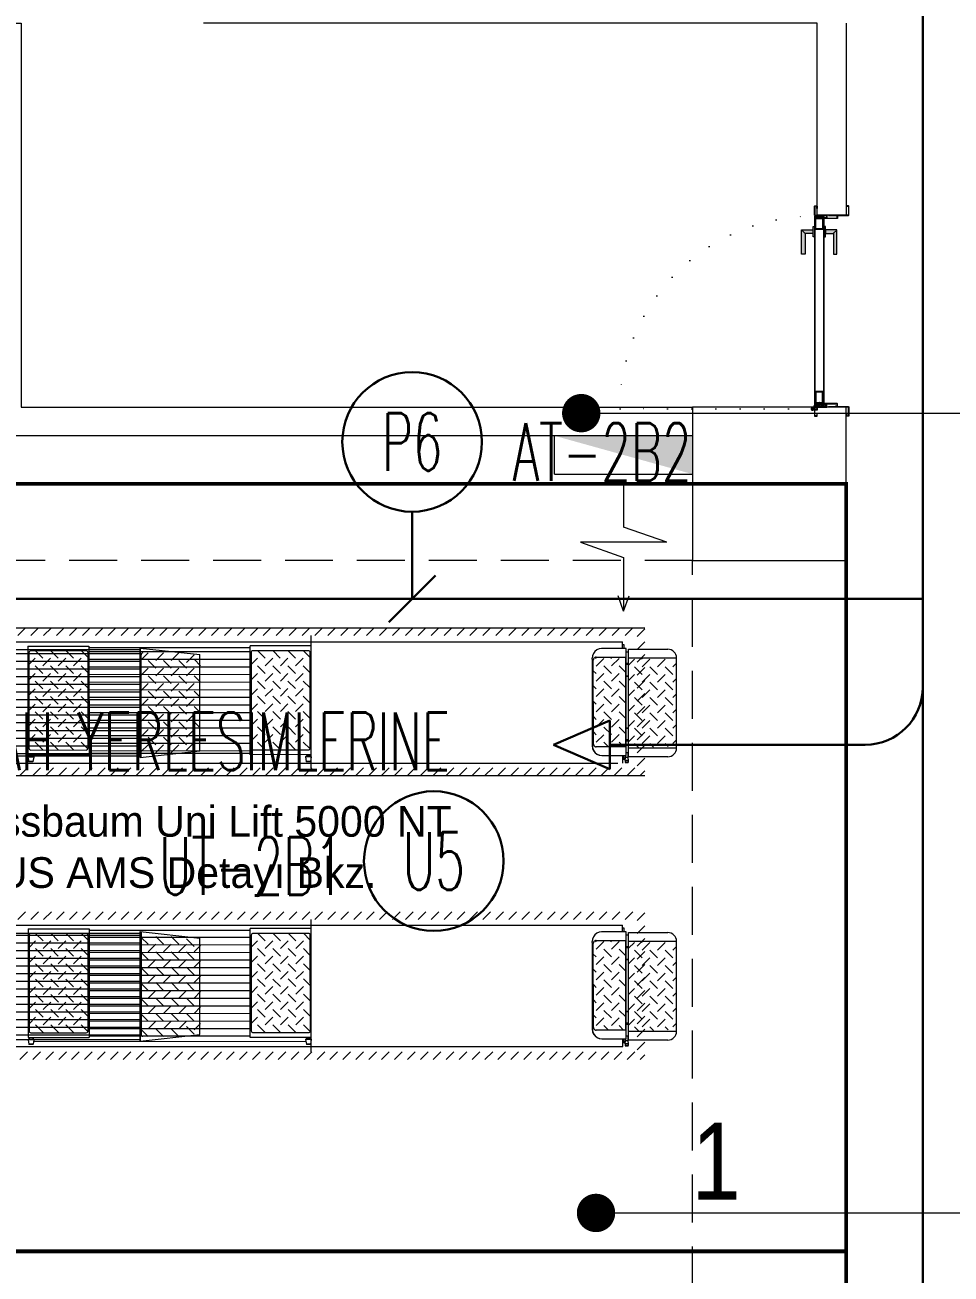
# Model space of a CAD drawing. Header units: metres. Extents: x -13194 to 152406, y -14653 to 29421.
# Drawn here: x 1212 to 1695, y 2028 to 2679 of the extents above; entities that cross this region are included whole.
import ezdxf
from ezdxf.enums import TextEntityAlignment as Align

# ---------------------------------------------------------------- set-up
doc = ezdxf.new("R2010")
doc.units = ezdxf.units.M
doc.header["$LTSCALE"] = 100
doc.header["$MEASUREMENT"] = 0
doc.linetypes.add('DOT2', pattern=[0.125, 0, -0.125])
doc.linetypes.add('HIDDEN', pattern=[0.375, 0.25, -0.125])
doc.layers.get('0').update_dxf_attribs({"color": 9, "lineweight": 9})
for name, color, linetype, lineweight in [('00', 9, 'Continuous', 9), ('01', 9, 'Continuous', 9), ('05S', 9, 'Continuous', 9), ('06B', 9, 'Continuous', 9), ('06D', 9, 'Continuous', 9), ('10', 9, 'Continuous', 9), ('20', 9, 'DOT2', 9), ('21', 9, 'Continuous', 9), ('21_mahal200', 9, 'Continuous', 9), ('32-ekipman', 9, 'Continuous', 9), ('E-KABLO', 7, 'Continuous', 30), ('E-LINYE', 7, 'Continuous', 30)]:
    doc.layers.add(name, color=color, linetype=linetype, lineweight=lineweight)
doc.styles.add('E-YAZI', font='txttw.shx')
doc.styles.add('HAS50', font='GOTHIC.TTF', dxfattribs={"height": 100})
doc.styles.add('MuuM_TEXT-STANDART', font='ARIALN.TTF')
doc.dimstyles.new('MuuM_DIM200', dxfattribs={"dimscale": 20, "dimtxt": 2, "dimasz": 1, "dimexe": 1, "dimexo": 1, "dimgap": 1, "dimtad": 1, "dimdec": 1, "dimrnd": 0.5, "dimdsep": 46, "dimtxsty": 'MuuM_TEXT-STANDART', "dimblk": 'ARCHTICK', "dimcen": 0, "dimdle": 0.15, "dimclrd": 256, "dimclre": 256, "dimclrt": 256, "dimadec": 0, "dimazin": 0, "dimtfac": 5, "dimtdec": 1, "dimtix": 1, "dimtmove": 2, "dimatfit": 3, "dimldrblk": 'DOT', "dimfxl": 3, "dimfxlon": 1, "dimtolj": 1, "dimlwd": -1, "dimlwe": -1, "dimarcsym": 0})

# ---------------------------------------------------------------- blocks, each defined once
blk = doc.blocks.new('p-kolon_80x80')
blk.add_lwpolyline([(-40, -40), (40, -40), (40, 40), (-40, 40)], close=True)
blk = doc.blocks.new('2.bod.sitatik')
at = {"layer": '01'}
blk.add_blockref('p-kolon_80x80', (1600, -6190), dxfattribs=at)
blk = doc.blocks.new('p-işyeri')
at = {"color": 0, "const_width": 2}
blk.add_lwpolyline([(200, 0), (200, 700), (-200, 700), (-200, 0)], close=True, dxfattribs=at)
blk = doc.blocks.new('YD-72-20')
at = {"linetype": 'Continuous'}
for p, q in [((0, 0.7139), (-0.0282, 0.6343)), ((0, 0.7139), (0.0282, 0.6343)), ((0, 0.4335), (0, 0.7139)), ((0.225, 0.3547), (0, 0.4335)), ((-0.225, 0.3547), (0.225, 0.3547)), ((-0.225, 0.3547), (0, 0.276)), ((0, 0.058), (0, 0.276)), ((0.36, 0), (-0.36, 0)), ((0.36, 0), (0.36, -0.2))]:
    blk.add_line(p, q, dxfattribs=at)
blk.add_solid([(0.36, -0.2), (-0.36, 0), (-0.36, -0.2)])
blk = doc.blocks.new('A$C29B32992')
at = {"xscale": 100, "yscale": 100, "zscale": 100, "rotation": 180}
blk.add_blockref('YD-72-20', (1524, -8445.12), dxfattribs=at)
blk = doc.blocks.new('_ArchTick')
at = {"color": 0, "linetype": 'ByBlock', "const_width": 0.15}
blk.add_lwpolyline([(-0.5, -0.5), (0.5, 0.5)], dxfattribs=at)
blk = doc.blocks.new('_Dot')
at = {"color": 0, "linetype": 'ByBlock', "lineweight": -2}
blk.add_line((-0.5, 0), (-1, 0), dxfattribs=at)
at = {"color": 0, "linetype": 'ByBlock', "const_width": 0.5}
blk.add_lwpolyline([(-0.25, 0, 1), (0.25, 0, 1)], format="xyb", close=True, dxfattribs=at)
blk = doc.blocks.new('A$C0BA12839')
for p, q in [((100.6, 528.1), (100.6, 28.07)), ((163.73, 528.1), (163.73, 28.1)), ((248.24, 528.1), (248.24, 30.68)), ((311.37, 528.1), (311.37, 28.1)), ((104.71, 40.21), (104.54, 38.94)), ((109.05, 42.16), (109.01, 41.83)), ((109.02, 26.66), (109.01, 41.83)), ((154.75, 43.96), (109.51, 43.92)), ((110.5, 43.35), (154.25, 43.37)), ((111.41, 41.89), (115.39, 37.92)), ((116.84, 43.35), (115.39, 41.9)), ((119.36, 41.9), (123.34, 37.92)), ((124.79, 43.35), (123.34, 41.9)), ((127.32, 41.9), (131.29, 37.93)), ((132.75, 43.36), (131.29, 41.9)), ((139.25, 37.93), (135.27, 41.91)), ((140.7, 43.36), (139.25, 41.91)), ((143.22, 41.91), (147.2, 37.93)), ((148.65, 43.37), (147.2, 41.91)), ((151.18, 41.91), (155.16, 37.94)), ((154.75, 43.96), (155.24, 43.95)), ((155.64, 42.4), (155.15, 41.91)), ((156.53, 43.78), (155.24, 43.95)), ((155.74, 41.9), (155.75, 26.68)), ((252.35, 40.21), (252.18, 38.94)), ((256.69, 42.16), (256.65, 41.83)), ((256.66, 26.66), (256.65, 41.83)), ((302.38, 43.96), (257.15, 43.92)), ((258.14, 43.35), (301.89, 43.37)), ((259.05, 41.89), (263.02, 37.92)), ((264.48, 43.35), (263.02, 41.9)), ((267, 41.9), (270.98, 37.92)), ((272.43, 43.35), (270.98, 41.9)), ((274.95, 41.9), (278.93, 37.93)), ((280.38, 43.36), (278.93, 41.9)), ((286.89, 37.93), (282.91, 41.91)), ((288.34, 43.36), (286.88, 41.91)), ((290.86, 41.91), (294.84, 37.93)), ((296.29, 43.37), (294.84, 41.91)), ((298.81, 41.91), (302.79, 37.94)), ((302.38, 43.96), (302.88, 43.95)), ((303.28, 42.4), (302.79, 41.91)), ((304.17, 43.78), (302.88, 43.95)), ((303.38, 41.9), (303.39, 26.68)), ((104.54, 38.94), (104.55, 26.21)), ((111.41, 37.92), (109.02, 35.52)), ((111.41, 33.94), (115.39, 29.96)), ((119.36, 37.92), (115.39, 33.94)), ((119.37, 33.94), (123.34, 29.97)), ((127.32, 37.92), (123.34, 33.95)), ((127.32, 33.95), (131.3, 29.97)), ((135.27, 37.93), (131.3, 33.95)), ((139.25, 29.98), (135.27, 33.95)), ((143.22, 37.93), (139.25, 33.95)), ((143.23, 33.96), (147.21, 29.98)), ((151.18, 37.94), (147.2, 33.96)), ((151.18, 33.96), (155.16, 29.98)), ((155.74, 34.55), (155.16, 33.96)), ((160.22, 26.24), (160.22, 39.05)), ((252.18, 38.94), (252.19, 26.21)), ((259.05, 37.92), (256.66, 35.52)), ((259.05, 33.94), (263.03, 29.96)), ((267, 37.92), (263.03, 33.94)), ((267, 33.94), (270.98, 29.97)), ((274.96, 37.92), (270.98, 33.95)), ((274.96, 33.95), (278.94, 29.97)), ((282.91, 37.93), (278.93, 33.95)), ((286.89, 29.98), (282.91, 33.95)), ((290.86, 37.93), (286.89, 33.95)), ((290.86, 33.96), (294.84, 29.98)), ((298.82, 37.94), (294.84, 33.96)), ((298.82, 33.96), (302.8, 29.98)), ((303.38, 34.55), (302.79, 33.96)), ((307.86, 26.24), (307.85, 39.05)), ((100.6, 28.07), (104.55, 28.07)), ((100.78, 25.38), (100.78, 26.57)), ((101.97, 26.77), (100.98, 26.77)), ((101.18, 26.57), (101.18, 25.38)), ((101.98, 25.18), (101.97, 26.77)), ((101.97, 26.77), (103.47, 26.59)), ((102.56, 28.07), (102.56, 27.27)), ((102.56, 27.27), (104.55, 27.27)), ((104.55, 26.59), (103.47, 26.59)), ((103.47, 25.38), (103.47, 26.59)), ((104.55, 26.21), (160.22, 26.24)), ((106.14, 26.21), (106.14, 25)), ((111.41, 29.96), (109.02, 27.57)), ((155.75, 26.68), (109.02, 26.66)), ((112.1, 26.21), (112.1, 25)), ((112.7, 25), (112.7, 26.21)), ((119.37, 29.97), (116.07, 26.66)), ((118.67, 25), (118.67, 26.22)), ((118.96, 26.22), (118.96, 25)), ((127.32, 29.97), (124.02, 26.67)), ((135.27, 29.97), (131.97, 26.67)), ((143.23, 29.98), (139.93, 26.67)), ((145.81, 26.23), (145.81, 25)), ((146.11, 26.23), (146.11, 25)), ((151.18, 29.98), (147.88, 26.68)), ((152.07, 26.23), (152.07, 25)), ((152.67, 26.23), (152.67, 25)), ((158.63, 26.24), (158.63, 25.11)), ((160.22, 28.1), (163.73, 28.1)), ((160.22, 27.3), (162.21, 27.3)), ((162.21, 27.3), (162.21, 28.1)), ((248.24, 28.07), (252.18, 28.07)), ((248.42, 25.38), (248.42, 26.57)), ((249.61, 26.77), (248.62, 26.77)), ((248.82, 26.57), (248.82, 25.38)), ((249.61, 25.18), (249.61, 26.77)), ((249.61, 26.77), (251.1, 26.59)), ((250.2, 28.07), (250.2, 27.27)), ((250.2, 27.27), (252.19, 27.27)), ((252.19, 26.59), (251.1, 26.59)), ((251.1, 25.38), (251.1, 26.59)), ((252.19, 26.21), (307.86, 26.24)), ((253.78, 26.21), (253.78, 25)), ((259.05, 29.96), (256.66, 27.57)), ((303.39, 26.68), (256.66, 26.66)), ((259.74, 26.21), (259.74, 25)), ((260.34, 25), (260.34, 26.21)), ((267.01, 29.97), (263.7, 26.66)), ((266.3, 25), (266.3, 26.22)), ((266.6, 26.22), (266.6, 25)), ((274.96, 29.97), (271.66, 26.67)), ((282.91, 29.97), (279.61, 26.67)), ((290.87, 29.98), (287.57, 26.67)), ((293.44, 26.23), (293.45, 25)), ((293.74, 26.23), (293.74, 25)), ((298.82, 29.98), (295.52, 26.68)), ((299.71, 26.23), (299.71, 25)), ((300.3, 26.23), (300.31, 25)), ((306.27, 26.24), (306.27, 25.11)), ((307.86, 28.1), (311.37, 28.1)), ((307.86, 27.3), (309.85, 27.3)), ((309.85, 27.3), (309.85, 28.1)), ((101.98, 25.18), (100.98, 25.18)), ((103.47, 25.38), (101.98, 25.18)), ((106.14, 25.38), (103.47, 25.38)), ((103.87, 4.5), (103.87, 25)), ((103.87, 25), (159.87, 25)), ((108.37, 0), (108.37, 24.9)), ((110.78, 21.9), (108.59, 19.72)), ((111.68, 25), (114.78, 21.9)), ((112.7, 25.39), (112.1, 25.39)), ((118.78, 21.9), (114.78, 17.9)), ((118.96, 25.39), (118.67, 25.39)), ((119.68, 25), (122.78, 21.9)), ((126.78, 21.9), (122.78, 17.9)), ((127.68, 25), (130.78, 21.9)), ((134.78, 21.9), (130.78, 17.9)), ((138.78, 21.9), (135.68, 25)), ((142.78, 21.9), (138.78, 17.9)), ((143.68, 25), (146.78, 21.9)), ((146.11, 25.4), (145.81, 25.4)), ((150.78, 21.9), (146.78, 17.9)), ((151.68, 25), (154.78, 21.9)), ((152.67, 25.41), (152.07, 25.41)), ((155.37, 24.9), (155.37, 0)), ((159.87, 25), (159.87, 24.92)), ((159.87, 24.9), (159.87, 4.5)), ((249.61, 25.18), (248.62, 25.18)), ((251.1, 25.38), (249.61, 25.18)), ((253.78, 25.38), (251.1, 25.38)), ((251.51, 4.5), (251.51, 25)), ((251.51, 25), (307.51, 25)), ((256.01, 0), (256.01, 24.9)), ((258.42, 21.9), (256.23, 19.72)), ((259.32, 25), (262.42, 21.9)), ((260.34, 25.39), (259.74, 25.39)), ((266.42, 21.9), (262.42, 17.9)), ((266.6, 25.39), (266.3, 25.39)), ((267.32, 25), (270.42, 21.9)), ((274.42, 21.9), (270.42, 17.9)), ((275.32, 25), (278.42, 21.9)), ((282.42, 21.9), (278.42, 17.9)), ((286.42, 21.9), (283.32, 25)), ((290.42, 21.9), (286.42, 17.9)), ((291.32, 25), (294.42, 21.9)), ((293.74, 25.4), (293.45, 25.4)), ((298.42, 21.9), (294.42, 17.9)), ((299.32, 25), (302.42, 21.9)), ((300.31, 25.41), (299.71, 25.41)), ((303.01, 24.9), (303.01, 0)), ((307.51, 25), (307.51, 24.92)), ((307.51, 24.9), (307.51, 4.5)), ((110.78, 13.9), (108.93, 12.05)), ((110.78, 17.9), (114.78, 13.9)), ((118.78, 13.9), (114.78, 9.9)), ((118.78, 17.9), (122.78, 13.9)), ((126.78, 13.9), (122.78, 9.9)), ((126.78, 17.9), (130.78, 13.9)), ((134.78, 13.9), (130.78, 9.9)), ((138.78, 13.9), (134.78, 17.9)), ((142.78, 13.9), (138.78, 9.9)), ((142.78, 17.9), (146.78, 13.9)), ((150.78, 13.9), (146.78, 9.9)), ((150.78, 17.9), (154.78, 13.9)), ((155.08, 18.21), (154.78, 17.9)), ((258.42, 13.9), (256.56, 12.05)), ((258.42, 17.9), (262.42, 13.9)), ((266.42, 13.9), (262.42, 9.9)), ((266.42, 17.9), (270.42, 13.9)), ((274.42, 13.9), (270.42, 9.9)), ((274.42, 17.9), (278.42, 13.9)), ((282.42, 13.9), (278.42, 9.9)), ((286.42, 13.9), (282.42, 17.9)), ((290.42, 13.9), (286.42, 9.9)), ((290.42, 17.9), (294.42, 13.9)), ((298.42, 13.9), (294.42, 9.9)), ((298.42, 17.9), (302.42, 13.9)), ((302.72, 18.21), (302.42, 17.9)), ((110.78, 9.9), (114.78, 5.9)), ((118.78, 9.9), (122.78, 5.9)), ((126.78, 9.9), (130.78, 5.9)), ((138.78, 5.9), (134.78, 9.9)), ((142.78, 9.9), (146.78, 5.9)), ((150.78, 9.9), (154.78, 5.9)), ((258.42, 9.9), (262.42, 5.9)), ((266.42, 9.9), (270.42, 5.9)), ((274.42, 9.9), (278.42, 5.9)), ((286.42, 5.9), (282.42, 9.9)), ((290.42, 9.9), (294.42, 5.9)), ((298.42, 9.9), (302.42, 5.9)), ((108.37, 0), (155.37, 0)), ((110.78, 5.9), (109.26, 4.38)), ((110.78, 1.9), (112.68, 0)), ((118.78, 5.9), (114.78, 1.9)), ((118.78, 1.9), (120.68, 0)), ((126.78, 5.9), (122.78, 1.9)), ((126.78, 1.9), (128.68, 0)), ((134.78, 5.9), (130.78, 1.9)), ((136.68, 0), (134.78, 1.9)), ((142.78, 5.9), (138.78, 1.9)), ((142.78, 1.9), (144.68, 0)), ((150.78, 5.9), (146.78, 1.9)), ((150.78, 1.9), (152.68, 0)), ((256.01, 0), (303.01, 0)), ((258.42, 5.9), (256.9, 4.38)), ((258.42, 1.9), (260.32, 0)), ((266.42, 5.9), (262.42, 1.9)), ((266.42, 1.9), (268.32, 0)), ((274.42, 5.9), (270.42, 1.9)), ((274.42, 1.9), (276.32, 0)), ((282.42, 5.9), (278.42, 1.9)), ((284.32, 0), (282.42, 1.9)), ((290.42, 5.9), (286.42, 1.9)), ((290.42, 1.9), (292.32, 0)), ((298.42, 5.9), (294.42, 1.9)), ((298.42, 1.9), (300.32, 0))]:
    blk.add_line(p, q)
at = {"ltscale": 2}
for p, q in [((104.18, 379.66), (104.18, 279.67)), ((106.43, 279.67), (106.43, 379.66)), ((110.43, 279.67), (110.43, 379.66)), ((114.43, 279.67), (114.43, 379.66)), ((118.43, 279.67), (118.43, 379.66)), ((122.43, 279.67), (122.43, 379.66)), ((126.43, 279.67), (126.43, 379.66)), ((130.43, 279.67), (130.43, 379.66)), ((134.43, 279.67), (134.43, 379.66)), ((138.43, 279.67), (138.43, 379.66)), ((142.43, 279.67), (142.43, 379.66)), ((146.43, 279.67), (146.43, 379.66)), ((150.43, 279.67), (150.43, 379.66)), ((154.43, 279.67), (154.43, 379.66)), ((158.43, 279.67), (158.43, 379.66)), ((159.58, 379.66), (159.58, 279.67)), ((251.96, 379.66), (251.96, 279.67)), ((253.11, 279.67), (253.11, 379.66)), ((257.11, 279.67), (257.11, 379.66)), ((261.11, 279.67), (261.11, 379.66)), ((265.11, 279.67), (265.11, 379.66)), ((269.11, 279.67), (269.11, 379.66)), ((273.11, 279.67), (273.11, 379.66)), ((277.11, 279.67), (277.11, 379.66)), ((281.11, 279.67), (281.11, 379.66)), ((285.11, 279.67), (285.11, 379.66)), ((289.11, 279.67), (289.11, 379.66)), ((293.11, 279.67), (293.11, 379.66)), ((297.11, 279.67), (297.11, 379.66)), ((301.11, 279.67), (301.11, 379.66)), ((305.11, 279.67), (305.11, 379.66)), ((307.36, 379.66), (307.36, 279.67)), ((103.38, 279.67), (160.38, 279.67)), ((160.38, 279.67), (103.38, 279.67)), ((103.38, 279.67), (106.81, 248.53)), ((109.44, 279.17), (105.79, 275.52)), ((160.32, 279.17), (106.88, 279.17)), ((113.79, 271.52), (109.79, 275.52)), ((117.44, 279.17), (113.79, 275.52)), ((121.79, 271.52), (117.79, 275.52)), ((125.44, 279.17), (121.79, 275.52)), ((129.79, 271.52), (125.79, 275.52)), ((133.44, 279.17), (129.79, 275.52)), ((137.79, 271.52), (133.79, 275.52)), ((141.44, 279.17), (137.79, 275.52)), ((145.79, 271.52), (141.79, 275.52)), ((149.44, 279.17), (145.79, 275.52)), ((153.79, 271.52), (149.79, 275.52)), ((157.33, 279.06), (153.79, 275.52)), ((160.38, 279.67), (156.95, 248.53)), ((251.16, 279.67), (308.16, 279.67)), ((251.16, 279.67), (254.59, 248.53)), ((308.16, 279.67), (251.16, 279.67)), ((251.21, 279.17), (304.66, 279.17)), ((254.21, 279.06), (257.75, 275.52)), ((257.75, 271.52), (261.75, 275.52)), ((262.1, 279.17), (265.75, 275.52)), ((265.75, 271.52), (269.75, 275.52)), ((270.1, 279.17), (273.75, 275.52)), ((273.75, 271.52), (277.75, 275.52)), ((278.1, 279.17), (281.75, 275.52)), ((281.75, 271.52), (285.75, 275.52)), ((286.1, 279.17), (289.75, 275.52)), ((289.75, 271.52), (293.75, 275.52)), ((294.1, 279.17), (297.75, 275.52)), ((297.75, 271.52), (301.75, 275.52)), ((302.1, 279.17), (305.75, 275.52)), ((308.16, 279.67), (304.73, 248.53)), ((109.79, 271.52), (105.79, 267.52)), ((113.79, 263.52), (109.79, 267.52)), ((117.79, 271.52), (113.79, 267.52)), ((121.79, 263.52), (117.79, 267.52)), ((125.79, 271.52), (121.79, 267.52)), ((129.79, 263.52), (125.79, 267.52)), ((133.79, 271.52), (129.79, 267.52)), ((137.79, 263.52), (133.79, 267.52)), ((141.79, 271.52), (137.79, 267.52)), ((145.79, 263.52), (141.79, 267.52)), ((149.79, 271.52), (145.79, 267.52)), ((153.79, 263.52), (149.79, 267.52)), ((157.79, 271.52), (153.79, 267.52)), ((253.75, 271.52), (257.75, 267.52)), ((257.75, 263.52), (261.75, 267.52)), ((261.75, 271.52), (265.75, 267.52)), ((265.75, 263.52), (269.75, 267.52)), ((269.75, 271.52), (273.75, 267.52)), ((273.75, 263.52), (277.75, 267.52)), ((277.75, 271.52), (281.75, 267.52)), ((281.75, 263.52), (285.75, 267.52)), ((285.75, 271.52), (289.75, 267.52)), ((289.75, 263.52), (293.75, 267.52)), ((293.75, 271.52), (297.75, 267.52)), ((297.75, 263.52), (301.75, 267.52)), ((301.75, 271.52), (305.75, 267.52)), ((109.79, 263.52), (105.79, 259.52)), ((117.79, 263.52), (113.79, 259.52)), ((125.79, 263.52), (121.79, 259.52)), ((133.79, 263.52), (129.79, 259.52)), ((141.79, 263.52), (137.79, 259.52)), ((149.79, 263.52), (145.79, 259.52)), ((157.79, 263.52), (153.79, 259.52)), ((253.75, 263.52), (257.75, 259.52)), ((261.75, 263.52), (265.75, 259.52)), ((269.75, 263.52), (273.75, 259.52)), ((277.75, 263.52), (281.75, 259.52)), ((285.75, 263.52), (289.75, 259.52)), ((293.75, 263.52), (297.75, 259.52)), ((301.75, 263.52), (305.75, 259.52)), ((110.9, 255.52), (106.9, 251.52)), ((113.79, 255.52), (109.79, 259.52)), ((117.79, 255.52), (113.79, 251.52)), ((121.79, 255.52), (117.79, 259.52)), ((125.79, 255.52), (121.79, 251.52)), ((129.79, 255.52), (125.79, 259.52)), ((133.79, 255.52), (129.79, 251.52)), ((137.79, 255.52), (133.79, 259.52)), ((141.79, 255.52), (137.79, 251.52)), ((145.79, 255.52), (141.79, 259.52)), ((149.79, 255.52), (145.79, 251.52)), ((153.79, 255.52), (149.79, 259.52)), ((156.67, 255.52), (152.67, 251.52)), ((254.87, 255.52), (258.87, 251.52)), ((257.75, 255.52), (261.75, 259.52)), ((261.75, 255.52), (265.75, 251.52)), ((265.75, 255.52), (269.75, 259.52)), ((269.75, 255.52), (273.75, 251.52)), ((273.75, 255.52), (277.75, 259.52)), ((277.75, 255.52), (281.75, 251.52)), ((281.75, 255.52), (285.75, 259.52)), ((285.75, 255.52), (289.75, 251.52)), ((289.75, 255.52), (293.75, 259.52)), ((293.75, 255.52), (297.75, 251.52)), ((297.75, 255.52), (301.75, 259.52)), ((300.63, 255.52), (304.63, 251.52)), ((112.58, 248.17), (109.24, 251.52)), ((121.13, 248.17), (117.79, 251.52)), ((129.13, 248.17), (125.79, 251.52)), ((137.13, 248.17), (133.79, 251.52)), ((145.13, 248.17), (141.79, 251.52)), ((153.13, 248.17), (149.79, 251.52)), ((266.4, 248.17), (269.75, 251.52)), ((274.4, 248.17), (277.75, 251.52)), ((282.4, 248.17), (285.75, 251.52)), ((290.4, 248.17), (293.75, 251.52)), ((298.96, 248.17), (302.3, 251.52))]:
    blk.add_line(p, q, dxfattribs=at)
for points in [[(106.81, 248.53), (156.95, 248.53)], [(254.59, 248.53), (304.73, 248.53)], [(109.51, 43.92), (108.22, 43.76), (107.02, 43.27), (106, 42.49), (105.21, 41.47), (104.71, 40.29), (104.54, 39.02)], [(109.51, 43.92), (108.22, 43.67), (107.02, 43.18), (106, 42.4), (105.21, 41.39), (104.71, 40.21)], [(110.5, 43.35), (110.17, 43.31), (109.86, 43.2), (109.57, 43.03), (109.34, 42.79), (109.16, 42.52), (109.05, 42.2), (109.01, 41.88)], [(110.5, 43.3), (110.17, 43.27), (109.86, 43.16), (109.57, 42.98), (109.34, 42.75), (109.16, 42.47), (109.05, 42.16)], [(155.74, 41.9), (155.7, 42.23), (155.59, 42.54), (155.42, 42.82), (155.18, 43.05), (154.9, 43.22), (154.58, 43.33), (154.25, 43.37)], [(160.22, 39.05), (160.05, 40.32), (159.55, 41.5), (158.76, 42.51), (157.73, 43.29), (156.53, 43.78)], [(257.15, 43.92), (255.86, 43.76), (254.66, 43.27), (253.63, 42.49), (252.84, 41.47), (252.35, 40.29), (252.18, 39.02)], [(257.15, 43.92), (255.86, 43.67), (254.66, 43.18), (253.63, 42.4), (252.84, 41.39), (252.35, 40.21)], [(258.14, 43.35), (257.81, 43.31), (257.5, 43.2), (257.21, 43.03), (256.98, 42.79), (256.8, 42.52), (256.69, 42.2), (256.65, 41.88)], [(258.14, 43.3), (257.81, 43.27), (257.5, 43.16), (257.21, 42.98), (256.98, 42.75), (256.8, 42.47), (256.69, 42.16)], [(303.38, 41.9), (303.34, 42.23), (303.23, 42.54), (303.05, 42.82), (302.82, 43.05), (302.53, 43.22), (302.22, 43.33), (301.89, 43.37)], [(307.85, 39.05), (307.68, 40.32), (307.19, 41.5), (306.4, 42.51), (305.37, 43.29), (304.17, 43.78)]]:
    blk.add_lwpolyline(points)
for centre, start, end in [((106.88, 278.17), 90.00001, 180), ((304.66, 278.17), 360, 89.99999)]:
    blk.add_arc(centre, 1, start, end, dxfattribs=at)
for centre, radius, start, end in [((100.98, 26.57), 0.199, 0, 180.02839), ((248.62, 26.57), 0.199, 0, 180.02839), ((100.98, 25.38), 0.199, 180.02839, 0), ((248.62, 25.38), 0.199, 180.02839, 0), ((108.37, 4.5), 4.5, 180.00001, 270), ((155.37, 4.5), 4.5, 270, 0), ((256.01, 4.5), 4.5, 180.00001, 270), ((303.01, 4.5), 4.5, 270, 0)]:
    blk.add_arc(centre, radius, start, end)
blk = doc.blocks.new('500nt')
at = {"lineweight": 0}
for p, q in [((-2722577.8, -2276336.6), (-2722579.8, -2276337.6)), ((-2722579.8, -2276357.5), (-2722579.8, -2276337.6)), ((-2722577.8, -2276358.5), (-2722579.8, -2276357.5)), ((-2722555, -2276332.6), (-2722577.8, -2276336.6)), ((-2722577.8, -2276358.5), (-2722577.8, -2276336.6)), ((-2722555, -2276362.5), (-2722577.8, -2276358.5)), ((-2722547, -2276339.1), (-2722555, -2276332.6)), ((-2722555, -2276362.5), (-2722555, -2276332.6)), ((-2722547, -2276356), (-2722555, -2276362.5)), ((-2722547, -2276356), (-2722547, -2276339.1)), ((-2722547, -2276342.6), (-2722543, -2276342.6)), ((-2722547, -2276352.5), (-2722543, -2276352.5)), ((-2721976.4, -2276332.4), (-2722543, -2276332.6)), ((-2722543, -2276332.6), (-2722542.9, -2276650.8)), ((-2722518.2, -2276347.5), (-2722518, -2276635.9)), ((-2722011.2, -2276337.4), (-2722508.2, -2276337.6)), ((-2722471, -2276337.6), (-2722437.7, -2276370.8)), ((-2722391.5, -2276337.5), (-2722358.2, -2276370.8)), ((-2722311.9, -2276337.5), (-2722278.7, -2276370.8)), ((-2722232.4, -2276337.5), (-2722199.1, -2276370.7)), ((-2722152.9, -2276337.4), (-2722119.6, -2276370.7)), ((-2722073.3, -2276337.4), (-2722040.1, -2276370.6)), ((-2722001.1, -2276635.6), (-2722001.2, -2276347.3)), ((-2721976.4, -2276332.4), (-2721976.2, -2276650.5)), ((-2721104.6, -2276335.9), (-2721106.6, -2276336.9)), ((-2721106.6, -2276356.8), (-2721106.6, -2276336.9)), ((-2721104.6, -2276357.8), (-2721106.6, -2276356.8)), ((-2721081.7, -2276331.9), (-2721104.6, -2276335.9)), ((-2721104.6, -2276357.8), (-2721104.6, -2276335.9)), ((-2721081.7, -2276361.7), (-2721104.6, -2276357.8)), ((-2721073.8, -2276338.4), (-2721081.7, -2276331.9)), ((-2721081.7, -2276361.7), (-2721081.7, -2276331.9)), ((-2721073.8, -2276355.3), (-2721081.7, -2276361.7)), ((-2721073.8, -2276355.3), (-2721073.8, -2276338.4)), ((-2721073.8, -2276341.8), (-2721069.8, -2276341.8)), ((-2721073.8, -2276351.8), (-2721069.8, -2276351.8)), ((-2720503.1, -2276331.6), (-2721069.8, -2276331.9)), ((-2721069.8, -2276331.9), (-2721069.7, -2276650)), ((-2721045, -2276346.8), (-2721044.8, -2276635.1)), ((-2720537.9, -2276336.6), (-2721035, -2276336.9)), ((-2720997.8, -2276336.8), (-2720964.5, -2276370.1)), ((-2720918.3, -2276336.8), (-2720885, -2276370.1)), ((-2720838.7, -2276336.8), (-2720805.4, -2276370)), ((-2720759.2, -2276336.7), (-2720725.9, -2276370)), ((-2720679.7, -2276336.7), (-2720646.4, -2276369.9)), ((-2720600.1, -2276336.6), (-2720566.8, -2276369.9)), ((-2720527.8, -2276634.9), (-2720528, -2276346.5)), ((-2720503.1, -2276331.6), (-2720503, -2276649.8)), ((-2722564.7, -2277781), (-2722565.4, -2276360.7)), ((-2722517.2, -2276410.6), (-2722477.5, -2276370.9)), ((-2722477.5, -2276410.6), (-2722437.7, -2276450.4)), ((-2722437.7, -2276410.6), (-2722398, -2276370.8)), ((-2722397.9, -2276410.6), (-2722358.2, -2276450.3)), ((-2722358.2, -2276410.6), (-2722318.4, -2276370.8)), ((-2722318.4, -2276410.5), (-2722278.6, -2276450.3)), ((-2722278.6, -2276410.5), (-2722238.9, -2276370.7)), ((-2722238.9, -2276410.5), (-2722199.1, -2276450.3)), ((-2722199.1, -2276410.5), (-2722159.4, -2276370.7)), ((-2722159.3, -2276410.5), (-2722119.5, -2276450.2)), ((-2722119.6, -2276410.4), (-2722079.8, -2276370.7)), ((-2722079.8, -2276410.4), (-2722040, -2276450.2)), ((-2722040, -2276410.4), (-2722000.3, -2276370.6)), ((-2721044, -2276409.9), (-2721004.3, -2276370.1)), ((-2721004.2, -2276409.9), (-2720964.5, -2276449.6)), ((-2720964.5, -2276409.9), (-2720924.7, -2276370.1)), ((-2720924.7, -2276409.8), (-2720884.9, -2276449.6)), ((-2720884.9, -2276409.8), (-2720845.2, -2276370)), ((-2720845.2, -2276409.8), (-2720805.4, -2276449.6)), ((-2720805.4, -2276409.8), (-2720765.7, -2276370)), ((-2720765.6, -2276409.8), (-2720725.9, -2276449.5)), ((-2720725.9, -2276409.7), (-2720686.1, -2276370)), ((-2720686.1, -2276409.7), (-2720646.3, -2276449.5)), ((-2720646.3, -2276409.7), (-2720606.6, -2276369.9)), ((-2720606.6, -2276409.7), (-2720566.8, -2276449.4)), ((-2720566.8, -2276409.7), (-2720527.1, -2276369.9)), ((-2722517.2, -2276490.2), (-2722477.5, -2276450.4)), ((-2722437.7, -2276490.1), (-2722397.9, -2276450.4)), ((-2722358.1, -2276490.1), (-2722318.4, -2276450.3)), ((-2722278.6, -2276490.1), (-2722238.8, -2276450.3)), ((-2722199.1, -2276490), (-2722159.3, -2276450.2)), ((-2722119.5, -2276490), (-2722079.8, -2276450.2)), ((-2722040, -2276489.9), (-2722000.2, -2276450.2)), ((-2721044, -2276489.4), (-2721004.2, -2276449.7)), ((-2720964.4, -2276489.4), (-2720924.7, -2276449.6)), ((-2720884.9, -2276489.4), (-2720845.2, -2276449.6)), ((-2720805.4, -2276489.3), (-2720765.6, -2276449.5)), ((-2720725.8, -2276489.3), (-2720686.1, -2276449.5)), ((-2720646.3, -2276489.2), (-2720606.5, -2276449.5)), ((-2720566.8, -2276489.2), (-2720527, -2276449.4)), ((-2722517.2, -2276569.7), (-2722477.4, -2276529.9)), ((-2722477.4, -2276490.2), (-2722437.6, -2276529.9)), ((-2722437.6, -2276569.7), (-2722397.9, -2276529.9)), ((-2722397.9, -2276490.1), (-2722358.1, -2276529.9)), ((-2722358.1, -2276569.6), (-2722318.3, -2276529.9)), ((-2722318.4, -2276490.1), (-2722278.6, -2276529.8)), ((-2722278.6, -2276569.6), (-2722238.8, -2276529.8)), ((-2722238.8, -2276490), (-2722199, -2276529.8)), ((-2722199, -2276569.6), (-2722159.3, -2276529.8)), ((-2722159.3, -2276490), (-2722119.5, -2276529.8)), ((-2722119.5, -2276569.5), (-2722079.7, -2276529.7)), ((-2722079.8, -2276490), (-2722040, -2276529.7)), ((-2722039.9, -2276569.5), (-2722000.2, -2276529.7)), ((-2721043.9, -2276569), (-2721004.2, -2276529.2)), ((-2721004.2, -2276489.4), (-2720964.4, -2276529.2)), ((-2720964.4, -2276568.9), (-2720924.7, -2276529.1)), ((-2720924.7, -2276489.4), (-2720884.9, -2276529.1)), ((-2720884.9, -2276568.9), (-2720845.1, -2276529.1)), ((-2720845.1, -2276489.3), (-2720805.4, -2276529.1)), ((-2720805.3, -2276568.9), (-2720765.6, -2276529.1)), ((-2720765.6, -2276489.3), (-2720725.8, -2276529.1)), ((-2720725.8, -2276568.8), (-2720686, -2276529)), ((-2720686.1, -2276489.3), (-2720646.3, -2276529)), ((-2720646.3, -2276568.8), (-2720606.5, -2276529)), ((-2720606.5, -2276489.2), (-2720566.7, -2276529)), ((-2720566.7, -2276568.7), (-2720527, -2276529)), ((-2722512.6, -2276644.7), (-2722477.4, -2276609.5)), ((-2722477.4, -2276569.7), (-2722437.6, -2276609.4)), ((-2722434.1, -2276645.8), (-2722397.8, -2276609.4)), ((-2722397.9, -2276569.7), (-2722358.1, -2276609.4)), ((-2722354.6, -2276645.7), (-2722318.3, -2276609.4)), ((-2722318.3, -2276569.6), (-2722278.5, -2276609.4)), ((-2722275.1, -2276645.7), (-2722238.8, -2276609.3)), ((-2722238.8, -2276569.6), (-2722199, -2276609.3)), ((-2722195.5, -2276645.6), (-2722159.2, -2276609.3)), ((-2722159.3, -2276569.5), (-2722119.5, -2276609.3)), ((-2722116, -2276645.6), (-2722079.7, -2276609.3)), ((-2722079.7, -2276569.5), (-2722039.9, -2276609.2)), ((-2722036.5, -2276645.6), (-2722000.2, -2276609.2)), ((-2721039.4, -2276644), (-2721004.2, -2276608.7)), ((-2721004.2, -2276569), (-2720964.4, -2276608.7)), ((-2720960.9, -2276645), (-2720924.6, -2276608.7)), ((-2720924.6, -2276568.9), (-2720884.8, -2276608.7)), ((-2720881.4, -2276645), (-2720845.1, -2276608.6)), ((-2720845.1, -2276568.9), (-2720805.3, -2276608.6)), ((-2720801.8, -2276644.9), (-2720765.5, -2276608.6)), ((-2720765.6, -2276568.8), (-2720725.8, -2276608.6)), ((-2720722.3, -2276644.9), (-2720686, -2276608.6)), ((-2720686, -2276568.8), (-2720646.2, -2276608.5)), ((-2720642.8, -2276644.9), (-2720606.5, -2276608.5)), ((-2720606.5, -2276568.8), (-2720566.7, -2276608.5)), ((-2720563.2, -2276644.8), (-2720526.9, -2276608.5)), ((-2721976.2, -2276650.5), (-2722542.9, -2276650.8)), ((-2722534.9, -2276650.8), (-2722534.5, -2277490.9)), ((-2722508.1, -2276645.8), (-2722011, -2276645.6)), ((-2722498.3, -2277490.9), (-2722498.7, -2276650.8)), ((-2722458.5, -2277490.8), (-2722458.9, -2276650.7)), ((-2722418.7, -2277490.8), (-2722419.1, -2276650.7)), ((-2722379, -2277490.8), (-2722379.4, -2276650.7)), ((-2722339.2, -2277490.8), (-2722339.6, -2276650.7)), ((-2722299.4, -2277490.8), (-2722299.8, -2276650.7)), ((-2722259.7, -2277490.7), (-2722260.1, -2276650.6)), ((-2722219.9, -2277490.7), (-2722220.3, -2276650.6)), ((-2722180.1, -2277490.7), (-2722180.5, -2276650.6)), ((-2722140.4, -2277490.7), (-2722140.8, -2276650.6)), ((-2722100.6, -2277490.7), (-2722101, -2276650.6)), ((-2722060.8, -2277490.6), (-2722061.2, -2276650.5)), ((-2722021.1, -2277490.6), (-2722021.5, -2276650.5)), ((-2721984.2, -2276650.5), (-2721983.7, -2277490.6)), ((-2720503, -2276649.8), (-2721069.7, -2276650)), ((-2721061.7, -2276650), (-2721061.3, -2277490.1)), ((-2721049.9, -2277490.1), (-2721050.3, -2276650)), ((-2721034.9, -2276645.1), (-2720537.8, -2276644.8)), ((-2721010.1, -2277490.1), (-2721010.5, -2276650)), ((-2720970.4, -2277490.1), (-2720970.8, -2276650)), ((-2720930.6, -2277490.1), (-2720931, -2276650)), ((-2720890.8, -2277490.1), (-2720891.2, -2276650)), ((-2720851.1, -2277490), (-2720851.5, -2276649.9)), ((-2720811.3, -2277490), (-2720811.7, -2276649.9)), ((-2720771.5, -2277490), (-2720771.9, -2276649.9)), ((-2720731.8, -2277490), (-2720732.2, -2276649.9)), ((-2720692, -2277490), (-2720692.4, -2276649.9)), ((-2720652.2, -2277489.9), (-2720652.6, -2276649.8)), ((-2720612.5, -2277489.9), (-2720612.9, -2276649.8)), ((-2720572.7, -2277489.9), (-2720573.1, -2276649.8)), ((-2720532.9, -2277489.9), (-2720533.3, -2276649.8)), ((-2720510.9, -2276649.8), (-2720510.5, -2277489.9)), ((-2722542.5, -2277490.9), (-2721975.8, -2277490.6)), ((-2722542.3, -2277809), (-2722542.5, -2277490.9)), ((-2722517.6, -2277505.8), (-2722517.5, -2277794.1)), ((-2722516.7, -2277568.9), (-2722476.9, -2277529.1)), ((-2722010.6, -2277495.6), (-2722507.7, -2277495.8)), ((-2722470.4, -2277495.8), (-2722437.2, -2277529.1)), ((-2722437.1, -2277568.8), (-2722397.4, -2277529.1)), ((-2722390.9, -2277495.8), (-2722357.6, -2277529)), ((-2722357.6, -2277568.8), (-2722317.9, -2277529)), ((-2722311.4, -2277495.7), (-2722278.1, -2277529)), ((-2722278.1, -2277568.8), (-2722238.3, -2277529)), ((-2722231.8, -2277495.7), (-2722198.5, -2277529)), ((-2722198.5, -2277568.7), (-2722158.8, -2277528.9)), ((-2722152.3, -2277495.7), (-2722119, -2277528.9)), ((-2722119, -2277568.7), (-2722079.2, -2277528.9)), ((-2722072.8, -2277495.6), (-2722039.5, -2277528.9)), ((-2722039.5, -2277568.6), (-2721999.7, -2277528.9)), ((-2722000.5, -2277793.8), (-2722000.6, -2277505.5)), ((-2721975.6, -2277808.7), (-2721975.8, -2277490.6)), ((-2721069.2, -2277490.1), (-2720502.6, -2277489.9)), ((-2721069.1, -2277808.3), (-2721069.2, -2277490.1)), ((-2721044.4, -2277505), (-2721044.2, -2277793.4)), ((-2721043.4, -2277568.1), (-2721003.7, -2277528.4)), ((-2720537.4, -2277494.8), (-2721034.4, -2277495.1)), ((-2720997.2, -2277495.1), (-2720963.9, -2277528.3)), ((-2720963.9, -2277568.1), (-2720924.2, -2277528.3)), ((-2720917.7, -2277495), (-2720884.4, -2277528.3)), ((-2720884.4, -2277568.1), (-2720844.6, -2277528.3)), ((-2720838.1, -2277495), (-2720804.9, -2277528.3)), ((-2720804.8, -2277568), (-2720765.1, -2277528.2)), ((-2720758.6, -2277495), (-2720725.3, -2277528.2)), ((-2720725.3, -2277568), (-2720685.6, -2277528.2)), ((-2720679.1, -2277494.9), (-2720645.8, -2277528.2)), ((-2720645.8, -2277567.9), (-2720606, -2277528.2)), ((-2720599.5, -2277494.9), (-2720566.2, -2277528.1)), ((-2720566.2, -2277567.9), (-2720526.5, -2277528.1)), ((-2720527.3, -2277793.1), (-2720527.4, -2277504.8)), ((-2720502.4, -2277808), (-2720502.6, -2277489.9)), ((-2722476.9, -2277568.9), (-2722437.1, -2277608.6)), ((-2722397.4, -2277568.8), (-2722357.6, -2277608.6)), ((-2722317.8, -2277568.8), (-2722278, -2277608.5)), ((-2722238.3, -2277568.7), (-2722198.5, -2277608.5)), ((-2722158.8, -2277568.7), (-2722119, -2277608.5)), ((-2722079.2, -2277568.7), (-2722039.4, -2277608.4)), ((-2721003.7, -2277568.1), (-2720963.9, -2277607.9)), ((-2720924.1, -2277568.1), (-2720884.4, -2277607.8)), ((-2720844.6, -2277568), (-2720804.8, -2277607.8)), ((-2720765.1, -2277568), (-2720725.3, -2277607.8)), ((-2720685.5, -2277568), (-2720645.7, -2277607.7)), ((-2720606, -2277567.9), (-2720566.2, -2277607.7)), ((-2722516.6, -2277648.4), (-2722476.9, -2277608.6)), ((-2722476.9, -2277648.4), (-2722437.1, -2277688.1)), ((-2722437.1, -2277648.4), (-2722397.3, -2277608.6)), ((-2722397.3, -2277648.4), (-2722357.5, -2277688.1)), ((-2722357.6, -2277648.3), (-2722317.8, -2277608.6)), ((-2722317.8, -2277648.3), (-2722278, -2277688.1)), ((-2722278, -2277648.3), (-2722238.3, -2277608.5)), ((-2722238.3, -2277648.3), (-2722198.5, -2277688)), ((-2722198.5, -2277648.3), (-2722158.7, -2277608.5)), ((-2722158.7, -2277648.2), (-2722118.9, -2277688)), ((-2722119, -2277648.2), (-2722079.2, -2277608.4)), ((-2722079.2, -2277648.2), (-2722039.4, -2277687.9)), ((-2722039.4, -2277648.2), (-2721999.7, -2277608.4)), ((-2721043.4, -2277647.7), (-2721003.7, -2277607.9)), ((-2721003.6, -2277647.7), (-2720963.8, -2277687.4)), ((-2720963.9, -2277647.6), (-2720924.1, -2277607.9)), ((-2720924.1, -2277647.6), (-2720884.3, -2277687.4)), ((-2720884.3, -2277647.6), (-2720844.6, -2277607.8)), ((-2720844.6, -2277647.6), (-2720804.8, -2277687.3)), ((-2720804.8, -2277647.6), (-2720765, -2277607.8)), ((-2720765, -2277647.5), (-2720725.2, -2277687.3)), ((-2720725.3, -2277647.5), (-2720685.5, -2277607.7)), ((-2720685.5, -2277647.5), (-2720645.7, -2277687.2)), ((-2720645.7, -2277647.5), (-2720606, -2277607.7)), ((-2720606, -2277647.5), (-2720566.2, -2277687.2)), ((-2720566.2, -2277647.4), (-2720526.4, -2277607.7)), ((-2722516.6, -2277728), (-2722476.8, -2277688.2)), ((-2722437.1, -2277727.9), (-2722397.3, -2277688.1)), ((-2722357.5, -2277727.9), (-2722317.8, -2277688.1)), ((-2722278, -2277727.8), (-2722238.2, -2277688)), ((-2722198.4, -2277727.8), (-2722158.7, -2277688)), ((-2722118.9, -2277727.8), (-2722079.2, -2277688)), ((-2722039.4, -2277727.7), (-2721999.6, -2277687.9)), ((-2721043.4, -2277727.2), (-2721003.6, -2277687.4)), ((-2720963.8, -2277727.2), (-2720924.1, -2277687.4)), ((-2720884.3, -2277727.1), (-2720844.5, -2277687.3)), ((-2720804.8, -2277727.1), (-2720765, -2277687.3)), ((-2720725.2, -2277727.1), (-2720685.5, -2277687.3)), ((-2720645.7, -2277727), (-2720605.9, -2277687.2)), ((-2720566.2, -2277727), (-2720526.4, -2277687.2)), ((-2722577.1, -2277783.2), (-2722579.1, -2277784.2)), ((-2722579.1, -2277804.1), (-2722579.1, -2277784.2)), ((-2722554.3, -2277779.2), (-2722577.1, -2277783.2)), ((-2722577.1, -2277805.1), (-2722577.1, -2277783.2)), ((-2722546.3, -2277785.7), (-2722554.3, -2277779.2)), ((-2722554.2, -2277809), (-2722554.3, -2277779.2)), ((-2722546.3, -2277802.6), (-2722546.3, -2277785.7)), ((-2722546.3, -2277789.1), (-2722542.3, -2277789.1)), ((-2722512, -2277803), (-2722476.8, -2277767.7)), ((-2722476.8, -2277727.9), (-2722437, -2277767.7)), ((-2722433.6, -2277804), (-2722397.3, -2277767.7)), ((-2722397.3, -2277727.9), (-2722357.5, -2277767.6)), ((-2722354, -2277804), (-2722317.7, -2277767.6)), ((-2722317.8, -2277727.9), (-2722278, -2277767.6)), ((-2722274.5, -2277803.9), (-2722238.2, -2277767.6)), ((-2722238.2, -2277727.8), (-2722198.4, -2277767.6)), ((-2722195, -2277803.9), (-2722158.7, -2277767.5)), ((-2722158.7, -2277727.8), (-2722118.9, -2277767.5)), ((-2722115.4, -2277803.8), (-2722079.1, -2277767.5)), ((-2722079.1, -2277727.7), (-2722039.4, -2277767.5)), ((-2722035.9, -2277803.8), (-2721999.6, -2277767.5)), ((-2721103.9, -2277782.4), (-2721105.9, -2277783.4)), ((-2721105.9, -2277803.3), (-2721105.9, -2277783.4)), ((-2721081, -2277778.5), (-2721103.9, -2277782.4)), ((-2721103.9, -2277804.3), (-2721103.9, -2277782.4)), ((-2721073.1, -2277784.9), (-2721081, -2277778.5)), ((-2721081, -2277808.3), (-2721081, -2277778.5)), ((-2721073.1, -2277801.8), (-2721073.1, -2277784.9)), ((-2721073.1, -2277788.4), (-2721069.1, -2277788.4)), ((-2721038.8, -2277802.2), (-2721003.6, -2277767)), ((-2721003.6, -2277727.2), (-2720963.8, -2277766.9)), ((-2720960.3, -2277803.3), (-2720924, -2277766.9)), ((-2720924.1, -2277727.2), (-2720884.3, -2277766.9)), ((-2720880.8, -2277803.2), (-2720844.5, -2277766.9)), ((-2720844.5, -2277727.1), (-2720804.7, -2277766.9)), ((-2720801.3, -2277803.2), (-2720765, -2277766.8)), ((-2720765, -2277727.1), (-2720725.2, -2277766.8)), ((-2720721.7, -2277803.1), (-2720685.4, -2277766.8)), ((-2720685.5, -2277727), (-2720645.7, -2277766.8)), ((-2720642.2, -2277803.1), (-2720605.9, -2277766.8)), ((-2720605.9, -2277727), (-2720566.1, -2277766.7)), ((-2720562.7, -2277803.1), (-2720526.4, -2277766.7)), ((-2722577.1, -2277805.1), (-2722579.1, -2277804.1)), ((-2722554.2, -2277809), (-2722577.1, -2277805.1)), ((-2722546.3, -2277802.6), (-2722554.2, -2277809)), ((-2722546.3, -2277799.1), (-2722542.3, -2277799.1)), ((-2722542.3, -2277809), (-2721975.6, -2277808.7)), ((-2722507.5, -2277804), (-2722010.4, -2277803.8)), ((-2721103.9, -2277804.3), (-2721105.9, -2277803.3)), ((-2721081, -2277808.3), (-2721103.9, -2277804.3)), ((-2721073.1, -2277801.8), (-2721081, -2277808.3)), ((-2721073.1, -2277798.3), (-2721069.1, -2277798.3)), ((-2721069.1, -2277808.3), (-2720502.4, -2277808)), ((-2721034.3, -2277803.3), (-2720537.2, -2277803))]:
    blk.add_line(p, q, dxfattribs=at)
for centre, start, end in [((-2722508.2, -2276347.5), 90.02839, 180.02839), ((-2722011.1, -2276347.3), 0, 90.02839), ((-2721035, -2276346.8), 90.02839, 180.02839), ((-2720537.9, -2276346.6), 0, 90.02839), ((-2722508.1, -2276635.9), 180.02839, 270.02839), ((-2722011, -2276635.6), 270.02839, 0), ((-2721034.9, -2276635.1), 180.02839, 270.02839), ((-2720537.8, -2276634.9), 270.02839, 0), ((-2722507.7, -2277505.8), 90.02839, 180.02839), ((-2722010.6, -2277505.5), 0, 90.02839), ((-2721034.4, -2277505), 90.02839, 180.02839), ((-2720537.3, -2277504.8), 0, 90.02839), ((-2722507.5, -2277794.1), 180.02839, 270.02839), ((-2722010.4, -2277793.8), 270.02839, 0), ((-2721034.3, -2277793.4), 180.02839, 270.02839), ((-2720537.2, -2277793.1), 270.02839, 0)]:
    blk.add_arc(centre, 9.94, start, end, dxfattribs=at)
at = {"xscale": 10, "yscale": 10, "zscale": 10}
blk.add_blockref('A$C0BA12839', (-2723595.2, -2279712.9), dxfattribs=at)
blk = doc.blocks.new('p-lift_')
at = {"lineweight": 0}
h = blk.add_hatch(dxfattribs=at)
h.set_pattern_fill('ANSI31', color=256, scale=15, style=0)
h.set_pattern_definition([(45, (-7704.44, -8389.55), (-33.67596, 33.67596), [])])
h.paths.add_polyline_path([(0, -4417.7), (0, -3647.7), (-5230, -3647.7), (-5230, -4417.7)])
h.paths.add_polyline_path([(-40, -4377.7), (-40, -3687.7), (-5190, -3687.7), (-5190, -4377.7)], flags=16)
h = blk.add_hatch(dxfattribs=at)
h.set_pattern_fill('ANSI31', color=256, scale=15, style=0)
h.set_pattern_definition([(45, (-7704.44, -9869.55), (-33.67596, 33.67596), [])])
h.paths.add_polyline_path([(0, -5897.7), (0, -5127.7), (-5230, -5127.7), (-5230, -5897.7)])
h.paths.add_polyline_path([(-40, -5857.7), (-40, -5167.7), (-5190, -5167.7), (-5190, -5857.7)], flags=16)
at = {"linetype": 'ByBlock', "lineweight": 0}
for p, q in [((-3490, -4377.7), (-3490, -3687.7)), ((-3490, -5857.7), (-3490, -5167.7))]:
    blk.add_line(p, q, dxfattribs=at)
at = {"lineweight": 0}
for p, q in [((0, -5127.7), (-5230, -5127.7)), ((-500, -5897.7), (-5230, -5897.7))]:
    blk.add_line(p, q, dxfattribs=at)
at = {"rotation": 270}
blk.add_blockref('500nt', (2274317, -2726306.2), dxfattribs=at)
blk = doc.blocks.new('gr-p-barel kilitli kapı kolu')
at = {"layer": '05S'}
h = blk.add_hatch(color=256, dxfattribs=at)
h.paths.add_polyline_path([(1.3, 0.8), (-1.3, 0.8), (-1.3, 0.7), (1.3, 0.7)])
h.paths.add_polyline_path([(2.75, 0.7), (-2.75, 0.7), (-2.75, 0), (2.75, 0)])
h.paths.add_polyline_path([(-11.7, 4.9), (-11.7, 6.7), (0.9, 6.7), (0.9, 0.8), (-0.9, 0.8), (-0.9, 4.9)])
at = {"flags": 128}
for points in [[(-0.9, 0.8), (-0.9, 4.9), (-11.7, 4.9), (-11.7, 6.7), (0.9, 6.7), (0.9, 0.8)], [(-0.8, 5), (0.8, 6.6)]]:
    blk.add_lwpolyline(points, dxfattribs=at)
blk.add_lwpolyline([(-2.75, 0), (-2.75, 0.7), (2.75, 0.7), (2.75, 0)])
blk.add_lwpolyline([(-1.3, 0.7), (1.3, 0.7), (1.3, 0.8), (-1.3, 0.8)], close=True)
blk = doc.blocks.new('prf-scr2')
at = {"linetype": 'DOT2', "ltscale": 10}
blk.add_line((0, 0.19), (0, -1.06), dxfattribs=at)
for p, q in [((0.09, -0.24), (-0.09, -0.2)), ((-0.09, -0.24), (0.09, -0.28)), ((0.09, -0.32), (-0.09, -0.28)), ((-0.09, -0.32), (0.09, -0.36)), ((0.09, -0.4), (-0.09, -0.36)), ((-0.09, -0.4), (0.09, -0.44)), ((0.09, -0.48), (-0.09, -0.44)), ((-0.09, -0.48), (0.09, -0.52)), ((0.09, -0.56), (-0.09, -0.52)), ((-0.09, -0.56), (0.09, -0.6)), ((0.09, -0.64), (-0.09, -0.6)), ((-0.09, -0.64), (0.09, -0.68)), ((0.09, -0.72), (-0.09, -0.68)), ((-0.09, -0.72), (0.09, -0.76)), ((0.06, -0.84), (-0.08, -0.76)), ((-0.07, -0.8), (0.06, -0.84)), ((0.09, -0.17), (0, -0.15)), ((0, -0.18), (0.09, -0.2))]:
    blk.add_line(p, q)
blk.add_lwpolyline([(0.23, 0), (-0.23, 0), (-0.23, -0.01), (-0.12, -0.14), (0.12, -0.14), (0.23, -0.01), (0.23, 0)], close=True)
for points in [[(0.23, -0.01), (-0.23, -0.01)], [(-0.09, -0.14), (-0.09, -0.2), (-0.12, -0.22), (-0.12, -0.23), (-0.09, -0.24), (-0.09, -0.28), (-0.12, -0.3), (-0.12, -0.31), (-0.09, -0.32), (-0.09, -0.36), (-0.12, -0.38), (-0.12, -0.39), (-0.09, -0.4), (-0.09, -0.44), (-0.12, -0.46), (-0.12, -0.46), (-0.09, -0.48), (-0.09, -0.52), (-0.12, -0.54), (-0.12, -0.54), (-0.09, -0.56), (-0.09, -0.6), (-0.12, -0.62), (-0.12, -0.62), (-0.09, -0.64), (-0.09, -0.68), (-0.12, -0.69), (-0.12, -0.7), (-0.09, -0.72), (-0.09, -0.73), (-0.08, -0.76), (-0.1, -0.77), (-0.1, -0.78), (-0.07, -0.8), (-0.01, -0.94), (0, -0.95), (0.01, -0.94), (0.08, -0.76), (0.09, -0.76), (0.12, -0.74), (0.12, -0.73), (0.09, -0.72), (0.09, -0.68), (0.12, -0.66), (0.12, -0.66), (0.09, -0.64), (0.09, -0.6), (0.12, -0.58), (0.12, -0.58), (0.09, -0.56), (0.09, -0.52), (0.12, -0.5), (0.12, -0.5), (0.09, -0.48), (0.09, -0.44), (0.12, -0.43), (0.12, -0.42), (0.09, -0.4), (0.09, -0.36), (0.12, -0.35), (0.12, -0.34), (0.09, -0.32), (0.09, -0.28), (0.12, -0.27), (0.12, -0.26), (0.09, -0.24), (0.09, -0.2), (0.12, -0.19), (0.12, -0.18), (0.09, -0.17), (0.09, -0.14)]]:
    blk.add_lwpolyline(points)
blk = doc.blocks.new('K-SAC-01')
at = {"layer": '10'}
for points in [[(-4.6, 16.2, -0.414214), (-4.5, 16.3), (-0.1, 16.3, -0.414214), (0, 16.2), (0, 5.9), (0.2, 5.9), (0.2, 16.2, 0.414214), (-0.1, 16.5), (-4.5, 16.5, 0.414214), (-4.8, 16.2), (-4.8, 15.3, 0.414214), (-4.5, 15), (-3.4, 15), (-3.4, 15.2), (-4.5, 15.2, -0.414214), (-4.6, 15.3)], [(104.6, 16.2, 0.414214), (104.5, 16.3), (100.1, 16.3, 0.414214), (100, 16.2), (100, 5.9), (99.8, 5.9), (99.8, 16.2, -0.414214), (100.1, 16.5), (104.5, 16.5, -0.414214), (104.8, 16.2), (104.8, 15.3, -0.414214), (104.5, 15), (103.4, 15), (103.4, 15.2), (104.5, 15.2, 0.414214), (104.6, 15.3)], [(0.2, 10.3, -0.414214), (0.5, 10.6), (1.5, 10.6, -0.414214), (1.8, 10.3), (1.8, 3.9, -0.414214), (1.5, 3.6, -0.414214), (1.2, 3.9), (1.2, 4.8), (0.2, 4.8), (0.2, -1.2, -0.414214), (-0.1, -1.5), (-4.5, -1.5, -0.414214), (-4.8, -1.2), (-4.8, -0.3, -0.414214), (-4.5, 0), (-3.4, 0), (-3.4, -0.2), (-4.5, -0.2, 0.414214), (-4.6, -0.3), (-4.6, -1.2, 0.414214), (-4.5, -1.3), (-0.1, -1.3, 0.414214), (0, -1.2), (0, 5), (1.4, 5), (1.4, 3.9, 0.414214), (1.5, 3.8, 0.414214), (1.6, 3.9), (1.6, 10.3, 0.414214), (1.5, 10.4), (0.5, 10.4, 0.414214), (0.4, 10.3), (0.4, 9.4), (0.2, 9.4)], [(99.8, 10.3, 0.414214), (99.5, 10.6), (98.5, 10.6, 0.414214), (98.2, 10.3), (98.2, 3.9, 0.414214), (98.5, 3.6, 0.414214), (98.8, 3.9), (98.8, 4.8), (99.8, 4.8), (99.8, -1.2, 0.414214), (100.1, -1.5), (104.5, -1.5, 0.414214), (104.8, -1.2), (104.8, -0.3, 0.414214), (104.5, 0), (103.4, 0), (103.4, -0.2), (104.5, -0.2, -0.414214), (104.6, -0.3), (104.6, -1.2, -0.414214), (104.5, -1.3), (100.1, -1.3, -0.414214), (100, -1.2), (100, 5), (98.6, 5), (98.6, 3.9, -0.414214), (98.5, 3.8, -0.414214), (98.4, 3.9), (98.4, 10.3, -0.414214), (98.5, 10.4), (99.5, 10.4, -0.414214), (99.6, 10.3), (99.6, 9.4), (99.8, 9.4)], [(-0.38, -2.01), (1, -1.37), (1, 1.5), (1.2, 1.5), (1.2, -1.5), (-0.27, -2.18, -14.796002)]]:
    blk.add_lwpolyline(points, format="xyb", close=True, dxfattribs=at)
for points in [[(98.8, 0.15), (98.8, 2.15), (99.1, 2.15), (99.1, 3.19), (1.5, 3.19), (1.5, 2.15), (1.8, 2.15), (1.8, 0.15), (1.5, 0.15), (1.5, 1.85), (1.2, 1.85), (1.2, 3.49), (99.4, 3.49), (99.4, 1.85), (99.1, 1.85), (99.1, 0.15)], [(98.8, 2.15), (98.8, 0.15), (99.4, 0.15), (99.4, -1.5), (1.2, -1.5), (1.2, 0.15), (1.8, 0.15), (1.8, 2.15), (2.1, 2.15), (2.1, -0.15), (1.5, -0.15), (1.5, -1.2), (99.1, -1.2), (99.1, -0.15), (98.5, -0.15), (98.5, 2.15), (98.8, 2.15)]]:
    blk.add_lwpolyline(points, dxfattribs=at)
for points in [[(2.1, 3), (8.1, 3), (8.1, -1), (2.1, -1)], [(2.4, 2.7), (7.8, 2.7), (7.8, -0.7), (2.4, -0.7)], [(98.5, 3), (92.5, 3), (92.5, -1), (98.5, -1)], [(98.2, 2.7), (92.8, 2.7), (92.8, -0.7), (98.2, -0.7)]]:
    blk.add_lwpolyline(points, close=True, dxfattribs=at)
blk.add_circle((-0.95, -2.5), 0.55, dxfattribs=at)
at = {"layer": '20', "linetype": 'HIDDEN'}
for points in [[(-0.2, -1.3), (-0.2, 0), (-1.7, 0), (-1.7, -1.3)], [(-0.4, -1.99), (-0.4, -0.2), (-1.5, -0.2), (-1.5, -1.99)]]:
    blk.add_lwpolyline(points, dxfattribs=at)
at = {"layer": '20'}
blk.add_lwpolyline([(-0.95, -2.5), (-0.95, -102.85)], dxfattribs=at)
blk.add_arc((-0.95, -2.5), 100.35, 270, 1.51314, dxfattribs=at)
at = {"layer": '06B'}
blk.add_blockref('gr-p-barel kilitli kapı kolu', (91.4, 3.51), dxfattribs=at)
at = {"layer": '06B', "xscale": -1, "rotation": 180}
blk.add_blockref('gr-p-barel kilitli kapı kolu', (91.4, -1.51), dxfattribs=at)
at = {"layer": '10', "xscale": -1, "rotation": 90}
blk.add_blockref('prf-scr2', (1.5, 1), dxfattribs=at)
at = {"layer": '10', "rotation": 270}
blk.add_blockref('prf-scr2', (99.1, 1.22), dxfattribs=at)
blk = doc.blocks.new('2.bod.Mimari')
at = {"layer": '00'}
for points in [[(1560, -6165), (1049.71, -6165), (1049.71, -6150), (1195, -6150), (1195, -5950), (1210, -5950), (1210, -6150), (1560, -6150), (1560, -6165)], [(1640, -5950), (1640, -6050), (1625, -6050), (1625, -5950), (1305, -5950)]]:
    blk.add_lwpolyline(points, dxfattribs=at)
at = {"layer": '20', "linetype": 'HIDDEN'}
blk.add_lwpolyline([(940, -6950), (1560, -6950), (1560, -6230), (940, -6230)], close=True, dxfattribs=at)
at = {"xscale": -1, "rotation": 270}
blk.add_blockref('K-SAC-01', (1625, -6150), dxfattribs=at)
at = {"layer": '06D', "color": 89, "linetype": 'HIDDEN', "true_color": 0x2e4d23, "rotation": 90}
for p in [(1640, -6390), (1640, -6790)]:
    blk.add_blockref('p-işyeri', p, dxfattribs=at)
at = {"layer": '32-ekipman'}
blk.add_blockref('A$C29B32992', (0, 2260.12), dxfattribs=at)
at = {"layer": '32-ekipman', "xscale": 0.1, "yscale": 0.1, "zscale": 0.1, "rotation": 180}
blk.add_blockref('p-lift_', (1012, -6854.88), dxfattribs=at)
at = {"layer": '21', "style": 'MuuM_TEXT-STANDART'}
blk.add_text('1', height=40, dxfattribs=at).set_placement((1585, -6575), align=Align.BOTTOM_RIGHT)
at = {"layer": '32-ekipman', "insert": (1171.6, -6357.94), "char_height": 16, "width": 401.7803, "attachment_point": 1, "style": 'HAS50'}
blk.add_mtext('Nussbaum Uni Lift 5000 NT \\PPLUS AMS Detayı Bkz.', dxfattribs=at)
at = {"layer": '21_mahal200'}
for points in [[(1501.93, -6153.2), (1827.78, -6153.2)], [(1509.62, -6570), (1855.61, -6570)]]:
    blk.add_leader(points, dimstyle='MuuM_DIM200', override={"dimasz": 1, "dimfxl": 10}, dxfattribs=at)

msp = doc.modelspace()

# ---------------------------------------------------------------- linework, layer by layer
at = {"layer": 'E-KABLO', "color": 4}
for p, q in [((1680, 2986.41), (1680, 1746.09)), ((1487.5, 2303.97), (1516.83, 2316.63)), ((1516.83, 2316.63), (1516.83, 2291.31)), ((1487.5, 2303.97), (1516.83, 2291.31)), ((1516.83, 2303.97), (1650, 2303.97))]:
    msp.add_line(p, q, dxfattribs=at)
at = {"layer": 'E-KABLO', "color": 6}
msp.add_line((1680, 2380), (840, 2380), dxfattribs=at)
at = {"layer": 'E-KABLO', "color": 4}
msp.add_arc((1650, 2333.97), 30, 270, 0, dxfattribs=at)
at = {"layer": 'E-LINYE', "color": 7, "linetype": 'Continuous'}
for p, q in [((1413.74, 2425.42), (1413.74, 2380)), ((1401.62, 2367.88), (1425.86, 2392.12))]:
    msp.add_line(p, q, dxfattribs=at)
for centre in [(1413.74, 2461.8), (1425.04, 2243.36)]:
    msp.add_circle(centre, 36.38, dxfattribs=at)

# ---------------------------------------------------------------- block references
for name in ['2.bod.sitatik', '2.bod.Mimari']:
    msp.add_blockref(name, (0, 8630))

# ---------------------------------------------------------------- texts
at = {"layer": 'E-LINYE', "color": 3, "linetype": 'Continuous', "style": 'E-YAZI', "width": 0.6}
for s, p in [('P6', (1413.74, 2461.8)), ('AT-2B2', (1512.77, 2456.52)), ('UT-2B1', (1329.96, 2240.8)), ('U5', (1425.04, 2243.36))]:
    msp.add_text(s, height=30, dxfattribs=at).set_placement(p, align=Align.MIDDLE_CENTER)
at = {"layer": 'E-LINYE', "color": 30, "linetype": 'Continuous', "style": 'E-YAZI', "width": 0.6}
msp.add_text('ISYERLERI TEZGAH YERLESIMLERINE', height=30, dxfattribs=at).set_placement((1220.94, 2305.8), align=Align.MIDDLE_CENTER)

doc.saveas('drawing.dxf')
